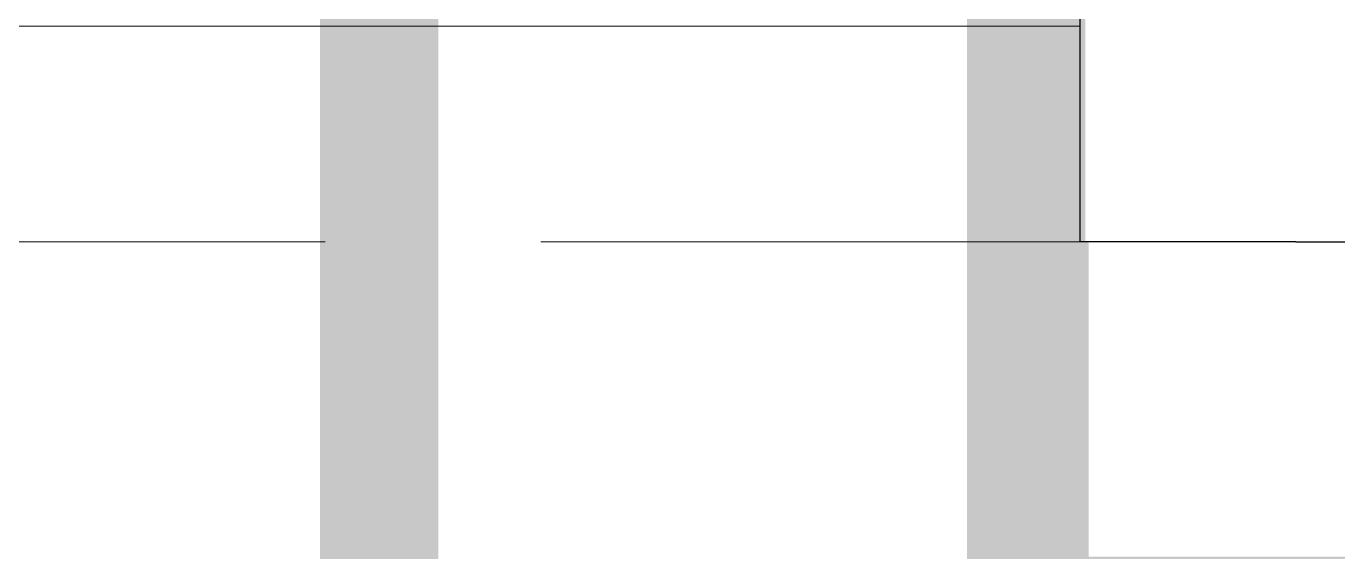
# Model space of a CAD drawing. Extents: x 27938 to 1507990, y 110129 to 923079.
# Drawn here: x 835778 to 836386, y 672413 to 672657 of the extents above; entities that cross this region are included whole.
import ezdxf

# ---------------------------------------------------------------- set-up
doc = ezdxf.new("R2010")
doc.units = 0
doc.header["$LTSCALE"] = 1000
doc.header["$MEASUREMENT"] = 0
doc.linetypes.add('DASH', pattern=[0.35, 0.25, -0.1])
doc.layers.add('PIPE-废水', color=31, linetype='TG_F')
doc.layers.add('WALL', color=9, linetype='Continuous')
doc.layers.add('平面-栏杆', color=135, linetype='Continuous', lineweight=15)
doc.layers.add('平面-看线', color=45, linetype='Continuous', lineweight=15)
doc.styles.add('TG_LINETYPE', font='SIMPLEX', dxfattribs={"width": 0.8, "height": 3, "bigfont": 'HZTXT'})
doc.linetypes.add('TG_F', pattern='A,2,-0.3,["F",TG_LINETYPE,S=0.1,R=0,X=-0.23,Y=-0.15],0', length=2.3)

msp = doc.modelspace()

# ---------------------------------------------------------------- linework, layer by layer
at = {"color": 8, "const_width": 8}
msp.add_lwpolyline([(836266.58, 672557.17), (836266.58, 672407.17), (836566.58, 672407.17), (836566.58, 672557.17)], dxfattribs=at)
at = {"layer": 'PIPE-废水', "ltscale": 0.5, "const_width": 55}
for points in [[(835941.58, 672113.52), (835941.58, 673487.17)], [(836241.58, 672164.31), (836241.58, 672932.17)]]:
    msp.add_lwpolyline(points, dxfattribs=at)
at = {"layer": 'WALL', "color": 8}
for p, q in [((836266.58, 672557.17), (836266.58, 672757.17)), ((836366.58, 672557.17), (836266.58, 672557.17)), ((836366.58, 672557.17), (836366.58, 672557.17)), ((836366.58, 672557.17), (836566.58, 672557.17))]:
    msp.add_line(p, q, dxfattribs=at)
at = {"layer": '平面-栏杆', "color": 8}
msp.add_lwpolyline([(836266.58, 672657.17), (831616.58, 672657.17)], dxfattribs=at)
at = {"layer": '平面-看线', "color": 8, "linetype": 'DASH'}
msp.add_lwpolyline([(836266.58, 672557.17), (831616.58, 672557.17)], dxfattribs=at)

doc.saveas('drawing.dxf')
